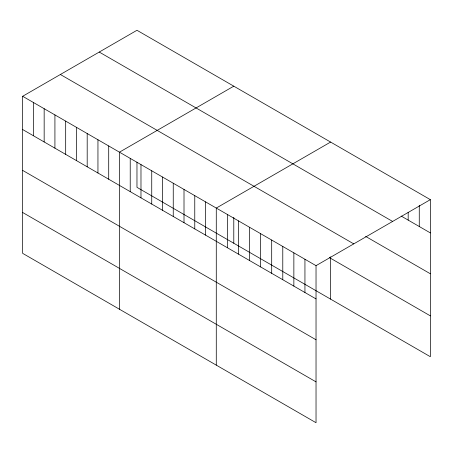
<?xml version="1.0" encoding="UTF-8"?>
<svg xmlns="http://www.w3.org/2000/svg" width="453" height="453" viewBox="0 0 453 453"><rect width="100%" height="100%" fill="white"/><g stroke="black" fill="none" stroke-linecap="round" stroke-linejoin="round"><path stroke-width="0.68" d="M22.65 96.279L316.03 265.656L316.03 422.723L22.65 253.346L22.65 96.279L136.97 30.277L430.35 199.654L430.35 356.721L136.97 187.344L136.97 162.146M233.788 86.172L119.462 152.174L119.462 309.24M330.599 142.066L216.279 208.069L216.279 365.135M316.03 265.656L430.35 199.654M401.182 216.07L430.35 232.91M99.247 52.055L392.621 221.438M365.599 236.387L430.35 273.771M60.379 74.496L353.753 243.878M329.405 257.587L430.35 315.866M22.65 129.535L316.03 298.912M22.65 170.39L316.03 339.773M22.65 212.485L316.03 381.868M419.268 205.283L419.268 226.511M408.181 212.332L408.181 220.113M330.599 256.874L330.599 299.133M304.943 259.258L304.943 292.513M293.861 252.859L293.861 286.115M282.78 246.46L282.78 279.716M271.692 240.062L271.692 273.318M260.611 233.663L260.611 266.919M249.529 227.264L249.529 260.52M238.448 220.866L238.448 254.122M233.788 217.361L233.788 243.238M227.361 214.467L227.361 247.723M205.52 201.857L205.52 235.113M194.767 195.645L194.767 228.907M184.009 189.439L184.009 222.695M173.25 183.227L173.25 216.483M162.491 177.015L162.491 210.271M151.738 170.804L151.738 204.06M140.979 164.598L140.979 197.853M130.221 158.386L130.221 191.642M108.709 145.962L108.709 179.218M97.95 139.751L97.95 173.006M87.191 133.544L87.191 166.8M76.438 127.333L76.438 160.589M65.679 121.121L65.679 154.377M54.921 114.909L54.921 148.165M44.162 108.697L44.162 141.953M33.409 102.491L33.409 135.747"/></g></svg>
